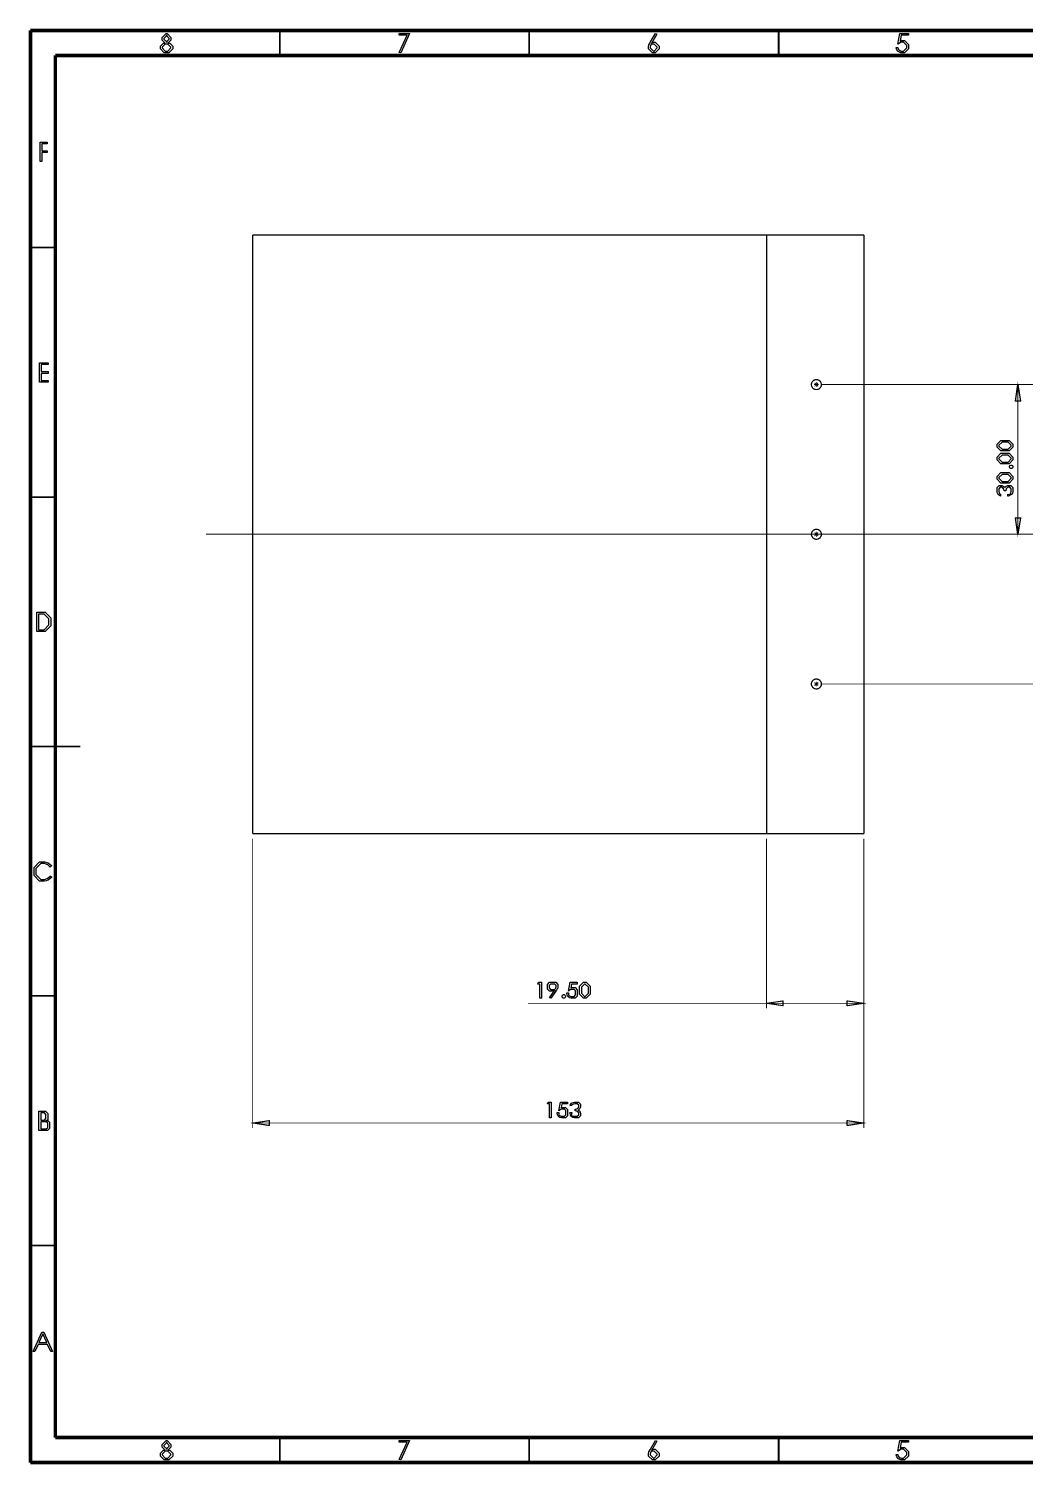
# Model space of a CAD drawing. Extents: x 0.6 to 16.4, y 0.2 to 11.5.
# Drawn here: x 0.58 to 8.44, y 0.18 to 11.51 of the extents above; entities that cross this region are included whole.
import ezdxf

# ---------------------------------------------------------------- set-up
doc = ezdxf.new("R2010")
doc.units = 0
doc.layers.get('0').update_dxf_attribs({"linetype": 'CONTINUOUS'})

msp = doc.modelspace()

# ---------------------------------------------------------------- linework, layer by layer
at = {"color": 254}
for points, const_width in [([(0.590278, 0.195856), (0.590278, 11.4958)], 0.027556), ([(0.590278, 11.4958), (16.3375, 11.4958)], 0.027556), ([(2.55832, 11.2986), (2.55832, 11.4958)], 0.013778), ([(4.52636, 11.2986), (4.52636, 11.4958)], 0.013778), ([(6.49582, 11.2986), (6.49582, 11.4958)], 0.013778), ([(0.786133, 0.393067), (0.786133, 11.2986)], 0.027556), ([(0.786133, 11.2986), (16.1417, 11.2986)], 0.027556), ([(0.786133, 9.78331), (0.590278, 9.78331)], 0.013778), ([(6.79308, 8.68197), (6.79308, 8.72081)], 0.007083), ([(6.8125, 8.70139), (6.7736, 8.70139)], 0.007083), ([(6.77919, 8.71528), (6.80697, 8.6875)], 0.007083), ([(6.77919, 8.6875), (6.80697, 8.71528)], 0.007083), ([(0.786133, 7.81392), (0.590278, 7.81392)], 0.013778), ([(12.3356, 7.52094), (1.97592, 7.52094)], 0.007083), ([(6.8125, 7.52083), (6.7736, 7.52083)], 0.007083), ([(6.77919, 7.53472), (6.80697, 7.50694)], 0.007083), ([(6.77919, 7.50694), (6.80697, 7.53472)], 0.007083), ([(6.79308, 7.5), (6.79308, 7.54025)], 0.007083), ([(6.77919, 6.35275), (6.80697, 6.32497)], 0.007083), ([(6.77919, 6.32497), (6.80697, 6.35275)], 0.007083), ([(6.79308, 6.31944), (6.79308, 6.35835)], 0.007083), ([(6.8125, 6.33886), (6.7736, 6.33886)], 0.007083), ([(0.590278, 5.84581), (0.983344, 5.84581)], 0.013778), ([(0.786133, 5.84581), (0.590278, 5.84581)], 0.013778), ([(0.786133, 3.87776), (0.590278, 3.87776)], 0.013778), ([(0.786133, 1.90831), (0.590278, 1.90831)], 0.013778), ([(16.1417, 0.393067), (0.786133, 0.393067)], 0.027556), ([(2.55832, 0.393067), (2.55832, 0.195856)], 0.013778), ([(4.52636, 0.393067), (4.52636, 0.195856)], 0.013778), ([(6.49582, 0.393067), (6.49582, 0.195856)], 0.013778), ([(16.3375, 0.195856), (0.590278, 0.195856)], 0.027556)]:
    msp.add_lwpolyline(points, dxfattribs=dict(at, const_width=const_width))
at = {"color": 0}
for points in [[(1.6779, 11.3963), (1.6894, 11.3963), (1.71306, 11.3718), (1.71306, 11.3612), (1.71306, 11.3497), (1.68246, 11.3191), (1.66422, 11.3191), (1.64643, 11.3191), (1.61583, 11.3497), (1.61583, 11.3601), (1.61583, 11.3718), (1.63949, 11.3963), (1.65164, 11.3963), (1.65338, 11.3963), (1.62972, 11.4191), (1.62972, 11.4304), (1.62972, 11.4413), (1.66032, 11.4718), (1.6651, 11.4718), (1.66857, 11.4718), (1.69917, 11.4413), (1.69917, 11.43), (1.69917, 11.4191), (1.67551, 11.3963), (1.6779, 11.3963)], [(1.66444, 11.458), (1.66857, 11.458), (1.64361, 11.433), (1.64361, 11.431), (1.64361, 11.4274), (1.66857, 11.4024), (1.66488, 11.4024), (1.66032, 11.4024), (1.68528, 11.4274), (1.68528, 11.4313), (1.68528, 11.433), (1.66032, 11.458), (1.66444, 11.458)], [(3.49972, 11.4718), (3.58306, 11.4718), (3.51361, 11.3191), (3.50082, 11.3212), (3.56288, 11.458), (3.49972, 11.458), (3.49972, 11.4718)], [(5.52382, 11.4718), (5.53444, 11.4664), (5.49083, 11.3942), (5.49143, 11.3951), (5.49761, 11.3996), (5.50424, 11.4024), (5.50646, 11.4024), (5.521, 11.4024), (5.5516, 11.3718), (5.5516, 11.3614), (5.5516, 11.3497), (5.521, 11.3191), (5.50928, 11.3191), (5.49886, 11.3191), (5.46826, 11.3497), (5.46826, 11.3629), (5.46826, 11.3675), (5.47097, 11.3798), (5.47151, 11.3813), (5.47179, 11.3824), (5.47581, 11.3913), (5.48204, 11.4025), (5.48346, 11.4048), (5.52382, 11.4718)], [(7.52012, 11.4718), (7.52012, 11.458), (7.4624, 11.458), (7.45481, 11.4128), (7.45611, 11.4125), (7.46847, 11.4163), (7.4726, 11.4163), (7.48953, 11.4163), (7.52012, 11.3857), (7.52012, 11.3694), (7.52012, 11.3497), (7.48953, 11.3191), (7.46826, 11.3191), (7.46061, 11.3191), (7.43972, 11.3287), (7.43767, 11.3306), (7.43549, 11.3316), (7.42763, 11.3426), (7.42329, 11.3577), (7.4229, 11.3607), (7.43679, 11.3607), (7.43707, 11.3592), (7.44211, 11.3467), (7.44288, 11.3458), (7.44303, 11.344), (7.44706, 11.339), (7.45296, 11.3371), (7.45415, 11.3364), (7.45503, 11.3356), (7.4656, 11.333), (7.46912, 11.333), (7.48128, 11.333), (7.50624, 11.3579), (7.50624, 11.3701), (7.50624, 11.3774), (7.48128, 11.4024), (7.47, 11.4024), (7.46169, 11.4024), (7.44006, 11.3908), (7.43679, 11.3885), (7.45068, 11.4718), (7.52012, 11.4718)], [(1.6651, 11.3885), (1.65468, 11.3885), (1.62972, 11.3636), (1.62972, 11.3597), (1.62972, 11.3579), (1.65468, 11.333), (1.66444, 11.333), (1.67421, 11.333), (1.69917, 11.3579), (1.69917, 11.3609), (1.69917, 11.3636), (1.67421, 11.3885), (1.6651, 11.3885)], [(5.50364, 11.3885), (5.50049, 11.3885), (5.49115, 11.3864), (5.48643, 11.3817), (5.48583, 11.3803), (5.48492, 11.3785), (5.48215, 11.3652), (5.48215, 11.3607), (5.48215, 11.3579), (5.50711, 11.333), (5.50993, 11.333), (5.51275, 11.333), (5.53771, 11.3579), (5.53771, 11.3607), (5.53771, 11.3636), (5.51275, 11.3885), (5.50364, 11.3885)], [(0.666504, 10.6156), (0.72206, 10.6156), (0.72206, 10.6017), (0.680393, 10.6017), (0.680393, 10.5462), (0.72206, 10.5462), (0.72206, 10.5323), (0.680393, 10.5323), (0.680393, 10.4628), (0.666504, 10.4628), (0.666504, 10.6156)], [(0.661133, 8.87354), (0.730578, 8.87354), (0.730578, 8.85965), (0.675022, 8.85965), (0.675022, 8.8041), (0.730578, 8.8041), (0.730578, 8.79021), (0.675022, 8.79021), (0.675022, 8.73465), (0.730578, 8.73465), (0.730578, 8.72076), (0.661133, 8.72076), (0.661133, 8.87354)], [(0.639432, 6.75217), (0.639432, 6.90494), (0.666775, 6.90494), (0.706054, 6.90494), (0.750543, 6.86046), (0.750543, 6.82661), (0.750543, 6.79665), (0.706054, 6.75217), (0.681315, 6.75217), (0.639432, 6.75217)], [(0.653321, 6.76606), (0.668294, 6.76606), (0.697808, 6.76606), (0.736654, 6.8049), (0.736654, 6.82661), (0.736654, 6.85221), (0.697808, 6.89106), (0.662435, 6.89106), (0.653321, 6.89106), (0.653321, 6.76606)], [(0.757379, 4.90386), (0.74566, 4.89475), (0.743924, 4.89703), (0.725478, 4.91422), (0.723307, 4.91536), (0.720486, 4.91601), (0.701118, 4.92253), (0.694661, 4.92253), (0.671224, 4.92253), (0.632379, 4.88368), (0.632379, 4.85981), (0.632379, 4.83637), (0.671224, 4.79753), (0.695529, 4.79753), (0.702149, 4.79753), (0.72206, 4.80447), (0.742296, 4.82069), (0.74566, 4.82531), (0.757379, 4.8164), (0.755588, 4.81342), (0.733507, 4.79357), (0.730903, 4.7921), (0.728136, 4.78999), (0.713867, 4.78472), (0.699924, 4.78364), (0.695313, 4.78364), (0.662978, 4.78364), (0.61849, 4.82813), (0.61849, 4.86089), (0.61849, 4.89193), (0.662978, 4.93642), (0.695096, 4.93642), (0.704101, 4.93642), (0.728407, 4.92919), (0.731119, 4.92774), (0.733669, 4.92589), (0.755643, 4.90647), (0.757379, 4.90386)], [(0.657118, 2.96789), (0.683594, 2.96789), (0.709853, 2.96789), (0.726563, 2.95117), (0.726563, 2.92774), (0.726563, 2.90126), (0.716797, 2.89344), (0.709418, 2.89344), (0.730686, 2.89344), (0.740451, 2.88172), (0.740451, 2.85633), (0.740451, 2.83182), (0.723742, 2.81511), (0.695313, 2.81511), (0.657118, 2.81511), (0.657118, 2.96789)], [(0.671007, 2.954), (0.671007, 2.89844), (0.678603, 2.89844), (0.701606, 2.89844), (0.712674, 2.9095), (0.712674, 2.9286), (0.712674, 2.94293), (0.701606, 2.954), (0.686199, 2.954), (0.671007, 2.954)], [(0.671007, 2.88456), (0.671007, 2.829), (0.688368, 2.829), (0.715494, 2.829), (0.726563, 2.84006), (0.726563, 2.85613), (0.726563, 2.87349), (0.715494, 2.88456), (0.678386, 2.88456), (0.671007, 2.88456)], [(0.695204, 1.2258), (0.764649, 1.07302), (0.75076, 1.07302), (0.725586, 1.12858), (0.65115, 1.12858), (0.62576, 1.07302), (0.611871, 1.07302), (0.681315, 1.2258), (0.695204, 1.2258)], [(0.68826, 1.21039), (0.65549, 1.14247), (0.719293, 1.14247), (0.68826, 1.21039)], [(1.6779, 0.294054), (1.6894, 0.294054), (1.71306, 0.269532), (1.71306, 0.258897), (1.71306, 0.247396), (1.68246, 0.216797), (1.66422, 0.216797), (1.64643, 0.216797), (1.61583, 0.247396), (1.61583, 0.257813), (1.61583, 0.269532), (1.63949, 0.294054), (1.65164, 0.294054), (1.65338, 0.294054), (1.62972, 0.31684), (1.62972, 0.328125), (1.62972, 0.338976), (1.66032, 0.369575), (1.6651, 0.369575), (1.66857, 0.369575), (1.69917, 0.338976), (1.69917, 0.327692), (1.69917, 0.31684), (1.67551, 0.294054), (1.6779, 0.294054)], [(1.66444, 0.355686), (1.66857, 0.355686), (1.64361, 0.330729), (1.64361, 0.328776), (1.64361, 0.325087), (1.66857, 0.300131), (1.66488, 0.300131), (1.66032, 0.300131), (1.68528, 0.325087), (1.68528, 0.328993), (1.68528, 0.330729), (1.66032, 0.355686), (1.66444, 0.355686)], [(3.49972, 0.369575), (3.58306, 0.369575), (3.51361, 0.216797), (3.50082, 0.218967), (3.56288, 0.355686), (3.49972, 0.355686), (3.49972, 0.369575)], [(5.52382, 0.369575), (5.53444, 0.36415), (5.49083, 0.291883), (5.49143, 0.292806), (5.49761, 0.297364), (5.50424, 0.300131), (5.50646, 0.300131), (5.521, 0.300131), (5.5516, 0.269532), (5.5516, 0.259115), (5.5516, 0.247396), (5.521, 0.216797), (5.50928, 0.216797), (5.49886, 0.216797), (5.46826, 0.247396), (5.46826, 0.260633), (5.46826, 0.265246), (5.47097, 0.277507), (5.47151, 0.279081), (5.47179, 0.280165), (5.47581, 0.289008), (5.48204, 0.300239), (5.48346, 0.302518), (5.52382, 0.369575)], [(7.52012, 0.369575), (7.52012, 0.355686), (7.4624, 0.355686), (7.45481, 0.310547), (7.45611, 0.310275), (7.46847, 0.314019), (7.4726, 0.314019), (7.48953, 0.314019), (7.52012, 0.283421), (7.52012, 0.267144), (7.52012, 0.247396), (7.48953, 0.216797), (7.46826, 0.216797), (7.46061, 0.216797), (7.43972, 0.2264), (7.43767, 0.228299), (7.43549, 0.229329), (7.42763, 0.240289), (7.42329, 0.255425), (7.4229, 0.258464), (7.43679, 0.258464), (7.43707, 0.256944), (7.44211, 0.244467), (7.44288, 0.24349), (7.44303, 0.241754), (7.44706, 0.236762), (7.45296, 0.23481), (7.45415, 0.234158), (7.45503, 0.23329), (7.4656, 0.230686), (7.46912, 0.230686), (7.48128, 0.230686), (7.50624, 0.255643), (7.50624, 0.267796), (7.50624, 0.275174), (7.48128, 0.300131), (7.47, 0.300131), (7.46169, 0.300131), (7.44006, 0.288574), (7.43679, 0.286242), (7.45068, 0.369575), (7.52012, 0.369575)], [(1.6651, 0.286242), (1.65468, 0.286242), (1.62972, 0.261285), (1.62972, 0.257379), (1.62972, 0.255643), (1.65468, 0.230686), (1.66444, 0.230686), (1.67421, 0.230686), (1.69917, 0.255643), (1.69917, 0.258681), (1.69917, 0.261285), (1.67421, 0.286242), (1.6651, 0.286242)], [(5.50364, 0.286242), (5.50049, 0.286242), (5.49115, 0.284179), (5.48643, 0.279406), (5.48583, 0.277994), (5.48492, 0.276204), (5.48215, 0.262913), (5.48215, 0.258464), (5.48215, 0.255643), (5.50711, 0.230686), (5.50993, 0.230686), (5.51275, 0.230686), (5.53771, 0.255643), (5.53771, 0.258464), (5.53771, 0.261285), (5.51275, 0.286242), (5.50364, 0.286242)]]:
    msp.add_lwpolyline(points, close=True, dxfattribs=at)
at = {"color": 0, "const_width": 0.009847}
for points in [[(2.34446, 9.88194), (6.40001, 9.88194)], [(2.34446, 5.15831), (2.34446, 9.88194)], [(6.40001, 9.88194), (6.40001, 5.15831)], [(7.16808, 9.88194), (6.40001, 9.88194)], [(7.16808, 9.88194), (7.16808, 5.15831)], [(6.40001, 5.15831), (2.34446, 5.15831)], [(7.16808, 5.15831), (6.40001, 5.15831)]]:
    msp.add_lwpolyline(points, dxfattribs=at)
at = {"color": 132, "const_width": 0.009847}
for points in [[(6.83057, 8.71251), (6.82915, 8.71804), (6.82639, 8.72364), (6.82221, 8.72775), (6.81944, 8.73193), (6.81392, 8.73469), (6.80974, 8.73753), (6.80414, 8.73887), (6.79861, 8.74029), (6.79308, 8.74029), (6.78749, 8.74029), (6.78196, 8.73887), (6.77636, 8.73753), (6.77225, 8.73469), (6.76665, 8.73058), (6.76389, 8.7264), (6.75971, 8.72222), (6.75694, 8.71669), (6.75553, 8.71251), (6.75418, 8.70692), (6.75418, 8.70139), (6.75418, 8.69586), (6.75553, 8.69026), (6.75836, 8.68474), (6.76112, 8.67914), (6.76389, 8.67503), (6.76807, 8.67085), (6.77225, 8.66808), (6.77778, 8.66525), (6.78331, 8.6639), (6.7889, 8.66249), (6.79443, 8.66249), (6.80003, 8.66249), (6.80556, 8.6639), (6.80974, 8.66525), (6.81526, 8.66808), (6.81944, 8.67219), (6.82362, 8.67637), (6.82639, 8.68056), (6.82915, 8.68474), (6.83192, 8.69026), (6.83192, 8.69586), (6.83333, 8.70139), (6.83192, 8.70692), (6.83057, 8.71251)], [(6.83057, 7.53196), (6.82915, 7.53749), (6.82639, 7.54167), (6.82221, 7.54585), (6.81944, 7.55003), (6.81392, 7.55414), (6.80974, 7.55697), (6.80414, 7.55832), (6.79861, 7.55974), (6.79308, 7.55974), (6.78749, 7.55974), (6.78196, 7.55832), (6.77636, 7.55556), (6.77225, 7.55279), (6.76665, 7.55003), (6.76389, 7.54585), (6.75971, 7.54167), (6.75694, 7.53614), (6.75553, 7.53054), (6.75418, 7.52501), (6.75418, 7.51942), (6.75418, 7.51389), (6.75553, 7.50836), (6.75836, 7.50418), (6.76112, 7.49858), (6.76389, 7.49447), (6.76807, 7.49029), (6.77225, 7.48753), (6.77778, 7.48469), (6.78331, 7.48193), (6.7889, 7.48058), (6.79443, 7.48058), (6.80003, 7.48193), (6.80556, 7.48193), (6.80974, 7.48469), (6.81526, 7.48753), (6.81944, 7.49029), (6.82362, 7.49447), (6.82639, 7.5), (6.82915, 7.50418), (6.83192, 7.50971), (6.83192, 7.51531), (6.83333, 7.52083), (6.83192, 7.52636), (6.83057, 7.53196)], [(6.83057, 6.34999), (6.82915, 6.35558), (6.82639, 6.36111), (6.82221, 6.36529), (6.81944, 6.36947), (6.81392, 6.37224), (6.80974, 6.375), (6.80414, 6.37642), (6.79861, 6.37776), (6.79308, 6.37918), (6.78749, 6.37776), (6.78196, 6.37642), (6.77636, 6.375), (6.77225, 6.37224), (6.76665, 6.36806), (6.76389, 6.36529), (6.75971, 6.35969), (6.75694, 6.35558), (6.75553, 6.34999), (6.75418, 6.34446), (6.75418, 6.33886), (6.75418, 6.33333), (6.75553, 6.32781), (6.75836, 6.32221), (6.76112, 6.31803), (6.76389, 6.3125), (6.76807, 6.30974), (6.77225, 6.30556), (6.77778, 6.30279), (6.78331, 6.30138), (6.7889, 6.30003), (6.79443, 6.30003), (6.80003, 6.30003), (6.80556, 6.30138), (6.80974, 6.30414), (6.81526, 6.30697), (6.81944, 6.30974), (6.82362, 6.31392), (6.82639, 6.31803), (6.82915, 6.32362), (6.83192, 6.32915), (6.83192, 6.33333), (6.83333, 6.34028), (6.83192, 6.34581), (6.83057, 6.34999)]]:
    msp.add_lwpolyline(points, close=True, dxfattribs=at)
at = {"color": 9, "const_width": 0.007083}
for points in [[(8.38336, 8.70139), (8.40419, 8.57086), (8.36387, 8.57086), (8.38336, 8.70139)], [(8.38336, 7.52083), (8.36387, 7.65001), (8.40419, 7.65001), (8.38336, 7.52083)], [(6.40001, 3.81944), (6.52919, 3.83886), (6.52919, 3.80003), (6.40001, 3.81944)], [(7.16808, 3.81944), (7.03749, 3.80003), (7.03749, 3.83886), (7.16808, 3.81944)], [(2.34446, 2.875), (2.47499, 2.89442), (2.47499, 2.85417), (2.34446, 2.875)], [(7.16808, 2.875), (7.03749, 2.85417), (7.03749, 2.89442), (7.16808, 2.875)]]:
    msp.add_lwpolyline(points, close=True, dxfattribs=at)
for points in [[(6.83333, 8.70139), (8.42361, 8.70139)], [(6.83333, 8.70139), (9.25418, 8.70139)], [(8.38336, 8.70139), (8.38336, 7.52083)], [(6.83333, 7.52083), (8.42361, 7.52083)], [(6.83333, 6.33886), (9.25418, 6.33886)], [(2.34446, 5.11806), (2.34446, 2.83475)], [(6.40001, 5.11806), (6.40001, 3.78054)], [(7.16808, 5.11806), (7.16808, 2.83475)], [(7.16808, 5.11806), (7.16808, 3.78054)], [(6.40001, 3.81944), (4.51665, 3.81944)], [(6.40001, 3.81944), (7.16808, 3.81944)], [(7.16808, 2.875), (2.34446, 2.875)]]:
    msp.add_lwpolyline(points, dxfattribs=at)
at = {"color": 9}
for points in [[(8.38336, 8.70139), (8.40419, 8.57086), (8.36387, 8.57086)], [(8.28217, 8.1779), (8.25028, 8.1779), (8.21967, 8.2085), (8.21967, 8.21892), (8.21967, 8.23062), (8.25028, 8.26124), (8.28217, 8.26124), (8.31407, 8.26124), (8.34467, 8.23062), (8.34467, 8.21892), (8.34467, 8.2085), (8.31407, 8.1779), (8.28217, 8.1779)], [(8.28217, 8.07611), (8.25028, 8.07611), (8.21967, 8.10672), (8.21967, 8.11714), (8.21967, 8.12885), (8.25028, 8.15944), (8.28217, 8.15944), (8.31407, 8.15944), (8.34467, 8.12885), (8.34467, 8.11714), (8.34467, 8.10672), (8.31407, 8.07611), (8.28217, 8.07611)], [(8.28217, 8.19179), (8.30583, 8.19179), (8.33078, 8.21674), (8.33078, 8.21935), (8.33078, 8.22239), (8.30583, 8.24735), (8.28217, 8.24735), (8.25851, 8.24735), (8.23356, 8.22239), (8.23356, 8.21935), (8.23356, 8.21674), (8.25851, 8.19179), (8.28217, 8.19179)], [(8.28217, 8.09), (8.30583, 8.09), (8.33078, 8.11496), (8.33078, 8.11757), (8.33078, 8.12061), (8.30583, 8.14556), (8.28217, 8.14556), (8.25851, 8.14556), (8.23356, 8.12061), (8.23356, 8.11757), (8.23356, 8.11496), (8.25851, 8.09), (8.28217, 8.09)], [(8.31689, 8.053), (8.31689, 8.05544), (8.32032, 8.06213), (8.32101, 8.06278), (8.32129, 8.06267), (8.3284, 8.06689), (8.33078, 8.06689), (8.33322, 8.06689), (8.33985, 8.06347), (8.34056, 8.06278), (8.34044, 8.06147), (8.34239, 8.05718), (8.34467, 8.0541), (8.34467, 8.053), (8.34467, 8.05051), (8.34119, 8.04372), (8.34056, 8.04303), (8.33914, 8.04215), (8.33485, 8.03961), (8.33176, 8.03911), (8.33078, 8.03911), (8.32835, 8.03911), (8.32167, 8.04238), (8.32101, 8.04303), (8.31999, 8.0434), (8.31689, 8.05063), (8.31689, 8.053)], [(8.28217, 7.92344), (8.25028, 7.92344), (8.21967, 7.95404), (8.21967, 7.96446), (8.21967, 7.97618), (8.25028, 8.00678), (8.28217, 8.00678), (8.31407, 8.00678), (8.34467, 7.97618), (8.34467, 7.96446), (8.34467, 7.95404), (8.31407, 7.92344), (8.28217, 7.92344)], [(8.28217, 7.93733), (8.30583, 7.93733), (8.33078, 7.96229), (8.33078, 7.9649), (8.33078, 7.96793), (8.30583, 7.99289), (8.28217, 7.99289), (8.25851, 7.99289), (8.23356, 7.96793), (8.23356, 7.9649), (8.23356, 7.96229), (8.25851, 7.93733), (8.28217, 7.93733)], [(8.24744, 7.83556), (8.24744, 7.82167), (8.24517, 7.82232), (8.22803, 7.83501), (8.22683, 7.83686), (8.22504, 7.83871), (8.22054, 7.84918), (8.21967, 7.86014), (8.21967, 7.86376), (8.21967, 7.88829), (8.23639, 7.905), (8.25396, 7.905), (8.2576, 7.905), (8.2685, 7.90082), (8.2794, 7.89111), (8.28108, 7.88829), (8.28114, 7.88846), (8.28429, 7.8929), (8.28939, 7.89844), (8.29042, 7.89914), (8.29172, 7.89947), (8.30524, 7.905), (8.30974, 7.905), (8.32796, 7.905), (8.34467, 7.88829), (8.34467, 7.86247), (8.34467, 7.8584), (8.34201, 7.84608), (8.33578, 7.8374), (8.33404, 7.83556), (8.33197, 7.83382), (8.30638, 7.82221), (8.303, 7.82167), (8.303, 7.83556), (8.30528, 7.8361), (8.32194, 7.83176), (8.32297, 7.83035), (8.32374, 7.83317), (8.32807, 7.84804), (8.33078, 7.85921), (8.33078, 7.8629), (8.33078, 7.88004), (8.31972, 7.89111), (8.30994, 7.89111), (8.30735, 7.89111), (8.30029, 7.8884), (8.29953, 7.88786), (8.29807, 7.88672), (8.29389, 7.88297), (8.29254, 7.88049), (8.29215, 7.87961), (8.2915, 7.87858), (8.28922, 7.86518), (8.28911, 7.86333), (8.27522, 7.86333), (8.27522, 7.86708), (8.27268, 7.87722), (8.27219, 7.87831), (8.27078, 7.87935), (8.26514, 7.88758), (8.26437, 7.88807), (8.26329, 7.88769), (8.25629, 7.89111), (8.25396, 7.89111), (8.24462, 7.89111), (8.23356, 7.88004), (8.23356, 7.86399), (8.23356, 7.85981), (8.23628, 7.84847), (8.23682, 7.84728), (8.23703, 7.84526), (8.24056, 7.83942), (8.24615, 7.83637), (8.24744, 7.83556)], [(8.38336, 7.52083), (8.36387, 7.65001), (8.40419, 7.65001)], [(4.60113, 3.98508), (4.62369, 3.98508), (4.62369, 3.86008), (4.60981, 3.86008), (4.60981, 3.97119), (4.59592, 3.97119), (4.60113, 3.98508)], [(4.69769, 3.86008), (4.68576, 3.86247), (4.72982, 3.92324), (4.72825, 3.92133), (4.72194, 3.91661), (4.71674, 3.91564), (4.71506, 3.91564), (4.68664, 3.91564), (4.66992, 3.93235), (4.66992, 3.94971), (4.66992, 3.96837), (4.68664, 3.98508), (4.71224, 3.98508), (4.73654, 3.98508), (4.75325, 3.96837), (4.75325, 3.94949), (4.75325, 3.94569), (4.75032, 3.93565), (4.74978, 3.93431), (4.74837, 3.93261), (4.73947, 3.91726), (4.73807, 3.91542), (4.69769, 3.86008)], [(4.71701, 3.92953), (4.72151, 3.92953), (4.73432, 3.93463), (4.73503, 3.9356), (4.73492, 3.93614), (4.73703, 3.94157), (4.73936, 3.94819), (4.73936, 3.95036), (4.73936, 3.96012), (4.72831, 3.97119), (4.71158, 3.97119), (4.69488, 3.97119), (4.68381, 3.96012), (4.68381, 3.95036), (4.68381, 3.9406), (4.69488, 3.92953), (4.71701, 3.92953)], [(4.90593, 3.98508), (4.90593, 3.97119), (4.86143, 3.97119), (4.85514, 3.94015), (4.85601, 3.93983), (4.86578, 3.94342), (4.86903, 3.94342), (4.88921, 3.94342), (4.90593, 3.92671), (4.90593, 3.90326), (4.90593, 3.87679), (4.88921, 3.86008), (4.86143, 3.86008), (4.85753, 3.86008), (4.84581, 3.86296), (4.83713, 3.86968), (4.83539, 3.87158), (4.83251, 3.87261), (4.82525, 3.88357), (4.82292, 3.89871), (4.8226, 3.90175), (4.83649, 3.90175), (4.83669, 3.90022), (4.83778, 3.88775), (4.83778, 3.88678), (4.83768, 3.88514), (4.8399, 3.88004), (4.84538, 3.8781), (4.8469, 3.87744), (4.84754, 3.87657), (4.85394, 3.8744), (4.86019, 3.87397), (4.86231, 3.87397), (4.88097, 3.87397), (4.89204, 3.88504), (4.89204, 3.90369), (4.89204, 3.91846), (4.88097, 3.92953), (4.86296, 3.92953), (4.85954, 3.92953), (4.84928, 3.92606), (4.83908, 3.91797), (4.83649, 3.91564), (4.85037, 3.98508), (4.90593, 3.98508)], [(4.92437, 3.92258), (4.92437, 3.95449), (4.95497, 3.98508), (4.96539, 3.98508), (4.97711, 3.98508), (5.00771, 3.95449), (5.00771, 3.92258), (5.00771, 3.89068), (4.97711, 3.86008), (4.96539, 3.86008), (4.95497, 3.86008), (4.92437, 3.89068), (4.92437, 3.92258)], [(4.93826, 3.92258), (4.93826, 3.89893), (4.96322, 3.87397), (4.96582, 3.87397), (4.96886, 3.87397), (4.99382, 3.89893), (4.99382, 3.92258), (4.99382, 3.94624), (4.96886, 3.97119), (4.96582, 3.97119), (4.96322, 3.97119), (4.93826, 3.94624), (4.93826, 3.92258)], [(4.79949, 3.88786), (4.80192, 3.88786), (4.8086, 3.88444), (4.80925, 3.88374), (4.80908, 3.88243), (4.81108, 3.87815), (4.81337, 3.87506), (4.81337, 3.87397), (4.81337, 3.87153), (4.8099, 3.8649), (4.80925, 3.86421), (4.80789, 3.86328), (4.8036, 3.86062), (4.80051, 3.86008), (4.79949, 3.86008), (4.79699, 3.86008), (4.79015, 3.86356), (4.7895, 3.86421), (4.78851, 3.86458), (4.7856, 3.87164), (4.7856, 3.87397), (4.7856, 3.87642), (4.78885, 3.88308), (4.7895, 3.88374), (4.78982, 3.88363), (4.79704, 3.88786), (4.79949, 3.88786)], [(6.40001, 3.81944), (6.52919, 3.83886), (6.52919, 3.80003)], [(7.16808, 3.81944), (7.03749, 3.80003), (7.03749, 3.83886)], [(4.67757, 3.04021), (4.70014, 3.04021), (4.70014, 2.91521), (4.68625, 2.91521), (4.68625, 3.02632), (4.67236, 3.02632), (4.67757, 3.04021)], [(4.82969, 3.04021), (4.82969, 3.02632), (4.78521, 3.02632), (4.77892, 2.99528), (4.77979, 2.99496), (4.78956, 2.99854), (4.79281, 2.99854), (4.81299, 2.99854), (4.82969, 2.98182), (4.82969, 2.95839), (4.82969, 2.93192), (4.81299, 2.91521), (4.78521, 2.91521), (4.78131, 2.91521), (4.76958, 2.91808), (4.7609, 2.92481), (4.75917, 2.92671), (4.75629, 2.92774), (4.74903, 2.93869), (4.74669, 2.95383), (4.74636, 2.95688), (4.76025, 2.95688), (4.76047, 2.95535), (4.76156, 2.94287), (4.76156, 2.94189), (4.76144, 2.94026), (4.76367, 2.93517), (4.76915, 2.93321), (4.77067, 2.93257), (4.77132, 2.93169), (4.77772, 2.92953), (4.78396, 2.9291), (4.78608, 2.9291), (4.80474, 2.9291), (4.81581, 2.94015), (4.81581, 2.95882), (4.81581, 2.97358), (4.80474, 2.98465), (4.78674, 2.98465), (4.78331, 2.98465), (4.77306, 2.98118), (4.76286, 2.9731), (4.76025, 2.97076), (4.77414, 3.04021), (4.82969, 3.04021)], [(4.86203, 3.01243), (4.84814, 3.01243), (4.84879, 3.01471), (4.86143, 3.03185), (4.86333, 3.03304), (4.86513, 3.03369), (4.88396, 3.04021), (4.89025, 3.04021), (4.91476, 3.04021), (4.93147, 3.02349), (4.93147, 3.00592), (4.93147, 3.00185), (4.92725, 2.98964), (4.91754, 2.98047), (4.91476, 2.97879), (4.91493, 2.9776), (4.91932, 2.97379), (4.92486, 2.97049), (4.92562, 2.96946), (4.92589, 2.96701), (4.92899, 2.95882), (4.93147, 2.95231), (4.93147, 2.95014), (4.93147, 2.93192), (4.91476, 2.91521), (4.88894, 2.91521), (4.88482, 2.91521), (4.8725, 2.91786), (4.86382, 2.9241), (4.86203, 2.92583), (4.86025, 2.92676), (4.85319, 2.93761), (4.84868, 2.9535), (4.84814, 2.95688), (4.86203, 2.95688), (4.86253, 2.95458), (4.85818, 2.93793), (4.85682, 2.9369), (4.85965, 2.93494), (4.87446, 2.93007), (4.88564, 2.9291), (4.88938, 2.9291), (4.90653, 2.9291), (4.91758, 2.94015), (4.91758, 2.94993), (4.91758, 2.95253), (4.91488, 2.95958), (4.91433, 2.96035), (4.91292, 2.96089), (4.90696, 2.96733), (4.90608, 2.96772), (4.905, 2.96724), (4.89908, 2.96832), (4.89165, 2.97065), (4.88981, 2.97076), (4.88981, 2.98465), (4.89356, 2.98465), (4.90365, 2.98719), (4.90479, 2.98768), (4.90582, 2.98796), (4.91401, 2.99474), (4.91456, 2.9955), (4.91456, 2.9955), (4.91542, 2.99914), (4.91758, 3.00424), (4.91758, 3.00592), (4.91758, 3.01525), (4.90653, 3.02632), (4.89046, 3.02632), (4.88629, 3.02632), (4.87489, 3.0236), (4.87375, 3.02306), (4.87175, 3.02175), (4.86583, 3.01758), (4.86279, 3.01372), (4.86203, 3.01243)], [(2.34446, 2.875), (2.47499, 2.89442), (2.47499, 2.85417)], [(7.16808, 2.875), (7.03749, 2.85417), (7.03749, 2.89442)]]:
    msp.add_lwpolyline(points, close=True, dxfattribs=at)

doc.saveas('drawing.dxf')
